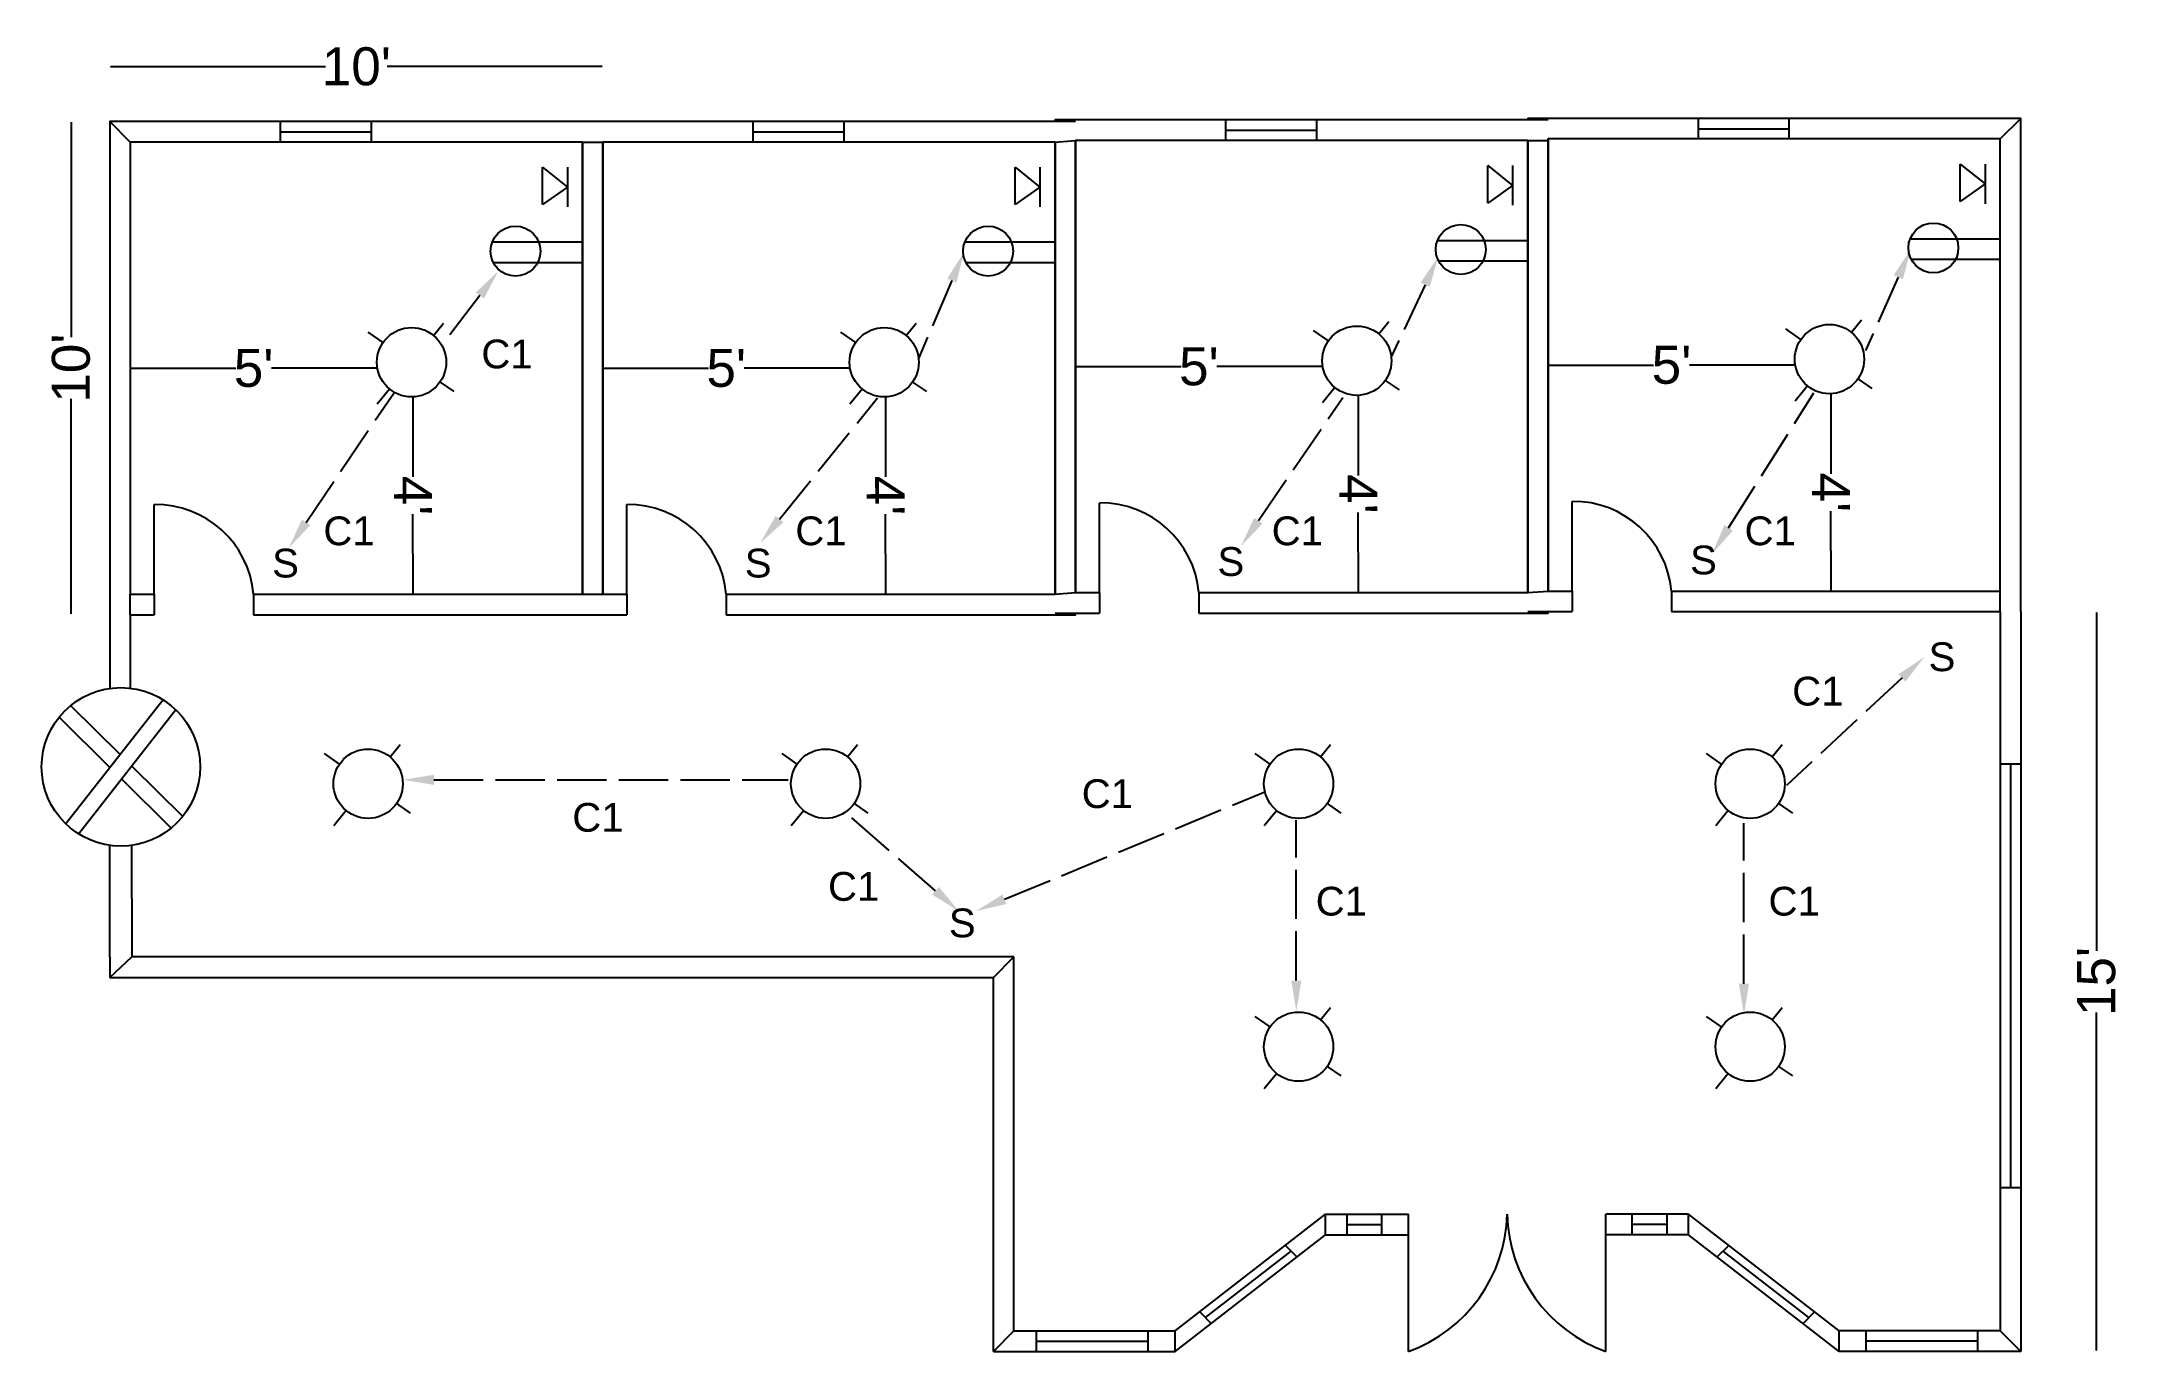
# Model space of a CAD drawing. Header units: inches. Extents: x 1551 to 2057, y 2579 to 2898.
import ezdxf
from ezdxf import colors
from ezdxf.entities.mleader import LeaderData, LeaderLine
from ezdxf.math import Vec2, Vec3

# ---------------------------------------------------------------- set-up
doc = ezdxf.new("R2010")
doc.units = ezdxf.units.IN
doc.header["$MEASUREMENT"] = 0
doc.linetypes.add('ACAD_ISO02W100', pattern=[15, 12, -3])
doc.styles.get("Standard").update_dxf_attribs({"font": 'arial.ttf'})
doc.dimstyles.get("Standard").update_dxf_attribs({"dimtxt": 9.25, "dimasz": 0.18, "dimexe": 0.18, "dimexo": 0.0625, "dimgap": 0.09, "dimtad": 0, "dimdec": 0, "dimzin": 0, "dimdsep": 46, "dimlunit": 4, "dimtxsty": 'Standard', "dimcen": 0, "dimse1": 1, "dimse2": 1, "dimadec": 0, "dimazin": 0, "dimtfac": 1, "dimtdec": 0, "dimtofl": 0, "dimtmove": 0, "dimatfit": 3, "dimfxl": 1, "dimtolj": 1, "dimtzin": 0, "dimarcsym": 0})

# ---------------------------------------------------------------- blocks, each defined once
blk = doc.blocks.new('*D26')
at = {"color": 0, "lineweight": -2, "transparency": 16777216}
for p, q in [((1572.47, 2818.39), (1597.94, 2818.39)), ((1632.11, 2818.39), (1606.63, 2818.39))]:
    blk.add_line(p, q, dxfattribs=at)
at = {"color": 0, "transparency": 16777216}
for points in [[(1572.47, 2818.42), (1572.47, 2818.36), (1572.29, 2818.39)], [(1632.11, 2818.42), (1632.11, 2818.36), (1632.29, 2818.39)]]:
    blk.add_solid(points, dxfattribs=at)
at = {"layer": 'Defpoints', "color": 0, "transparency": 16777216}
for p in [(1572.29, 2819.82), (1632.29, 2819.82), (1572.29, 2818.39)]:
    blk.add_point(p, dxfattribs=at)
at = {"color": 0, "transparency": 16777216, "insert": (1602.29, 2818.39), "char_height": 9.25, "attachment_point": 5}
blk.add_mtext("\\A1;5'", dxfattribs=at)
blk = doc.blocks.new('*D27')
at = {"color": 0, "lineweight": -2, "transparency": 16777216}
for p, q in [((1641.02, 2811.21), (1641.05, 2791.92)), ((1641.1, 2763.57), (1641.07, 2782.86))]:
    blk.add_line(p, q, dxfattribs=at)
at = {"color": 0, "transparency": 16777216}
for points in [[(1641.05, 2811.21), (1640.99, 2811.21), (1641.02, 2811.39)], [(1641.13, 2763.57), (1641.07, 2763.57), (1641.1, 2763.39)]]:
    blk.add_solid(points, dxfattribs=at)
at = {"layer": 'Defpoints', "color": 0, "transparency": 16777216}
for p in [(1640.72, 2811.39), (1640.81, 2763.39), (1641.1, 2763.39)]:
    blk.add_point(p, dxfattribs=at)
at = {"color": 0, "transparency": 16777216, "insert": (1641.06, 2787.39), "char_height": 9.25, "attachment_point": 5, "rotation": 270.1052}
blk.add_mtext("\\A1;4'", dxfattribs=at)
blk = doc.blocks.new('*D28')
at = {"color": 0, "lineweight": -2, "transparency": 16777216}
for p, q in [((1687.47, 2818.39), (1712.94, 2818.39)), ((1747.11, 2818.39), (1721.63, 2818.39))]:
    blk.add_line(p, q, dxfattribs=at)
at = {"color": 0, "transparency": 16777216}
for points in [[(1687.47, 2818.42), (1687.47, 2818.36), (1687.29, 2818.39)], [(1747.11, 2818.42), (1747.11, 2818.36), (1747.29, 2818.39)]]:
    blk.add_solid(points, dxfattribs=at)
at = {"layer": 'Defpoints', "color": 0, "transparency": 16777216}
for p in [(1687.29, 2819.82), (1747.29, 2819.82), (1687.29, 2818.39)]:
    blk.add_point(p, dxfattribs=at)
at = {"color": 0, "transparency": 16777216, "insert": (1717.29, 2818.39), "char_height": 9.25, "attachment_point": 5}
blk.add_mtext("\\A1;5'", dxfattribs=at)
blk = doc.blocks.new('*D29')
at = {"color": 0, "lineweight": -2, "transparency": 16777216}
for p, q in [((1756.02, 2811.21), (1756.05, 2791.92)), ((1756.1, 2763.57), (1756.07, 2782.86))]:
    blk.add_line(p, q, dxfattribs=at)
at = {"color": 0, "transparency": 16777216}
for points in [[(1756.05, 2811.21), (1755.99, 2811.21), (1756.02, 2811.39)], [(1756.13, 2763.57), (1756.07, 2763.57), (1756.1, 2763.39)]]:
    blk.add_solid(points, dxfattribs=at)
at = {"layer": 'Defpoints', "color": 0, "transparency": 16777216}
for p in [(1755.72, 2811.39), (1755.81, 2763.39), (1756.1, 2763.39)]:
    blk.add_point(p, dxfattribs=at)
at = {"color": 0, "transparency": 16777216, "insert": (1756.06, 2787.39), "char_height": 9.25, "attachment_point": 5, "rotation": 270.1052}
blk.add_mtext("\\A1;4'", dxfattribs=at)
blk = doc.blocks.new('*D30')
at = {"color": 0, "lineweight": -2, "transparency": 16777216}
for p, q in [((1802.47, 2818.77), (1827.94, 2818.77)), ((1862.11, 2818.77), (1836.63, 2818.77))]:
    blk.add_line(p, q, dxfattribs=at)
at = {"color": 0, "transparency": 16777216}
for points in [[(1802.47, 2818.8), (1802.47, 2818.74), (1802.29, 2818.77)], [(1862.11, 2818.8), (1862.11, 2818.74), (1862.29, 2818.77)]]:
    blk.add_solid(points, dxfattribs=at)
at = {"layer": 'Defpoints', "color": 0, "transparency": 16777216}
for p in [(1802.29, 2820.2), (1802.29, 2818.77), (1862.29, 2820.2)]:
    blk.add_point(p, dxfattribs=at)
at = {"color": 0, "transparency": 16777216, "insert": (1832.29, 2818.77), "char_height": 9.25, "attachment_point": 5}
blk.add_mtext("\\A1;5'", dxfattribs=at)
blk = doc.blocks.new('*D31')
at = {"color": 0, "lineweight": -2, "transparency": 16777216}
for p, q in [((1871.02, 2811.59), (1871.05, 2792.3)), ((1871.1, 2763.95), (1871.07, 2783.24))]:
    blk.add_line(p, q, dxfattribs=at)
at = {"color": 0, "transparency": 16777216}
for points in [[(1871.05, 2811.59), (1870.99, 2811.59), (1871.02, 2811.77)], [(1871.13, 2763.95), (1871.07, 2763.95), (1871.1, 2763.77)]]:
    blk.add_solid(points, dxfattribs=at)
at = {"layer": 'Defpoints', "color": 0, "transparency": 16777216}
for p in [(1870.72, 2811.77), (1870.81, 2763.77), (1871.1, 2763.77)]:
    blk.add_point(p, dxfattribs=at)
at = {"color": 0, "transparency": 16777216, "insert": (1871.06, 2787.77), "char_height": 9.25, "attachment_point": 5, "rotation": 270.1052}
blk.add_mtext("\\A1;4'", dxfattribs=at)
blk = doc.blocks.new('*D32')
at = {"color": 0, "lineweight": -2, "transparency": 16777216}
for p, q in [((1917.47, 2819.15), (1942.94, 2819.15)), ((1977.11, 2819.15), (1951.63, 2819.15))]:
    blk.add_line(p, q, dxfattribs=at)
at = {"color": 0, "transparency": 16777216}
for points in [[(1917.47, 2819.18), (1917.47, 2819.12), (1917.29, 2819.15)], [(1977.11, 2819.18), (1977.11, 2819.12), (1977.29, 2819.15)]]:
    blk.add_solid(points, dxfattribs=at)
at = {"layer": 'Defpoints', "color": 0, "transparency": 16777216}
for p in [(1917.29, 2820.58), (1917.29, 2819.15), (1977.29, 2820.58)]:
    blk.add_point(p, dxfattribs=at)
at = {"color": 0, "transparency": 16777216, "insert": (1947.29, 2819.15), "char_height": 9.25, "attachment_point": 5}
blk.add_mtext("\\A1;5'", dxfattribs=at)
blk = doc.blocks.new('*D33')
at = {"color": 0, "lineweight": -2, "transparency": 16777216}
for p, q in [((1986.02, 2811.97), (1986.05, 2792.68)), ((1986.1, 2764.33), (1986.07, 2783.62))]:
    blk.add_line(p, q, dxfattribs=at)
at = {"color": 0, "transparency": 16777216}
for points in [[(1986.05, 2811.97), (1985.99, 2811.97), (1986.02, 2812.15)], [(1986.13, 2764.33), (1986.07, 2764.33), (1986.1, 2764.15)]]:
    blk.add_solid(points, dxfattribs=at)
at = {"layer": 'Defpoints', "color": 0, "transparency": 16777216}
for p in [(1985.72, 2812.15), (1985.81, 2764.15), (1986.1, 2764.15)]:
    blk.add_point(p, dxfattribs=at)
at = {"color": 0, "transparency": 16777216, "insert": (1986.06, 2788.15), "char_height": 9.25, "attachment_point": 5, "rotation": 270.1052}
blk.add_mtext("\\A1;4'", dxfattribs=at)
blk = doc.blocks.new('*D34')
at = {"color": 0, "lineweight": -2, "transparency": 16777216}
for p, q in [((2050.68, 2758.97), (2050.68, 2676.65)), ((2050.68, 2579.33), (2050.68, 2661.64))]:
    blk.add_line(p, q, dxfattribs=at)
at = {"color": 0, "transparency": 16777216}
for points in [[(2050.65, 2758.97), (2050.71, 2758.97), (2050.68, 2759.15)], [(2050.65, 2579.33), (2050.71, 2579.33), (2050.68, 2579.15)]]:
    blk.add_solid(points, dxfattribs=at)
at = {"layer": 'Defpoints', "color": 0, "transparency": 16777216}
for p in [(2027.29, 2759.15), (2032.29, 2579.15), (2050.68, 2579.15)]:
    blk.add_point(p, dxfattribs=at)
at = {"color": 0, "transparency": 16777216, "insert": (2050.68, 2669.15), "char_height": 9.25, "attachment_point": 5, "rotation": 90}
blk.add_mtext("\\A1;15'", dxfattribs=at)
blk = doc.blocks.new('*D35')
at = {"color": 0, "lineweight": -2, "transparency": 16777216}
for p, q in [((1567.47, 2891.77), (1619.78, 2891.77)), ((1687.11, 2891.77), (1634.79, 2891.77))]:
    blk.add_line(p, q, dxfattribs=at)
at = {"color": 0, "transparency": 16777216}
for points in [[(1567.47, 2891.8), (1567.47, 2891.74), (1567.29, 2891.77)], [(1687.11, 2891.8), (1687.11, 2891.74), (1687.29, 2891.77)]]:
    blk.add_solid(points, dxfattribs=at)
at = {"layer": 'Defpoints', "color": 0, "transparency": 16777216}
for p in [(1567.29, 2891.77), (1567.29, 2878.39), (1687.29, 2878.39)]:
    blk.add_point(p, dxfattribs=at)
at = {"color": 0, "transparency": 16777216, "insert": (1627.29, 2891.77), "char_height": 9.25, "attachment_point": 5}
blk.add_mtext("\\A1;10'", dxfattribs=at)
blk = doc.blocks.new('*D36')
at = {"color": 0, "lineweight": -2, "transparency": 16777216}
for p, q in [((1557.88, 2878.21), (1557.88, 2825.89)), ((1557.88, 2758.57), (1557.88, 2810.88))]:
    blk.add_line(p, q, dxfattribs=at)
at = {"color": 0, "transparency": 16777216}
for points in [[(1557.85, 2878.21), (1557.91, 2878.21), (1557.88, 2878.39)], [(1557.85, 2758.57), (1557.91, 2758.57), (1557.88, 2758.39)]]:
    blk.add_solid(points, dxfattribs=at)
at = {"layer": 'Defpoints', "color": 0, "transparency": 16777216}
for p in [(1567.29, 2878.39), (1557.88, 2758.39), (1567.29, 2758.39)]:
    blk.add_point(p, dxfattribs=at)
at = {"color": 0, "transparency": 16777216, "insert": (1557.88, 2818.39), "char_height": 9.25, "attachment_point": 5, "rotation": 90}
blk.add_mtext("\\A1;10'", dxfattribs=at)

msp = doc.modelspace()

# ---------------------------------------------------------------- linework, layer by layer
for p, q in [((1572.29, 2873.39), (1567.29, 2878.39)), ((1608.78, 2878.39), (1608.78, 2873.39)), ((1608.78, 2875.89), (1630.87, 2875.89)), ((1630.87, 2878.39), (1630.87, 2873.39)), ((1723.78, 2878.39), (1723.78, 2873.39)), ((1723.78, 2875.89), (1745.87, 2875.89)), ((1745.87, 2878.39), (1745.87, 2873.39)), ((1838.78, 2878.77), (1838.78, 2873.77)), ((1838.78, 2876.27), (1860.87, 2876.27)), ((1860.87, 2878.77), (1860.87, 2873.77)), ((1953.78, 2879.15), (1953.78, 2874.15)), ((1953.78, 2876.65), (1975.87, 2876.65)), ((1975.87, 2879.15), (1975.87, 2874.15)), ((2027.29, 2874.15), (2032.29, 2879.15)), ((1682.29, 2873.39), (1687.29, 2873.39)), ((1797.29, 2873.39), (1802.29, 2873.77)), ((1912.29, 2873.77), (1917.29, 2873.77)), ((1672.56, 2858.18), (1672.56, 2867.28)), ((1672.56, 2867.28), (1678.63, 2862.45)), ((1678.63, 2867.28), (1678.63, 2857.63)), ((1787.56, 2858.18), (1787.56, 2867.28)), ((1787.56, 2867.28), (1793.63, 2862.45)), ((1793.63, 2867.28), (1793.63, 2857.63)), ((1902.56, 2858.56), (1902.56, 2867.66)), ((1902.56, 2867.66), (1908.63, 2862.83)), ((1908.63, 2867.66), (1908.63, 2858.01)), ((2017.56, 2858.94), (2017.56, 2868.04)), ((2017.56, 2868.04), (2023.63, 2863.21)), ((2023.63, 2868.04), (2023.63, 2858.39)), ((1678.63, 2862.45), (1672.56, 2858.18)), ((1793.63, 2862.45), (1787.56, 2858.18)), ((1908.63, 2862.83), (1902.56, 2858.56)), ((2023.63, 2863.21), (2017.56, 2858.94)), ((1660.35, 2849.08), (1682.29, 2849.08)), ((1775.35, 2849.08), (1797.29, 2849.08)), ((1890.35, 2849.46), (1912.29, 2849.46)), ((2005.35, 2849.84), (2027.29, 2849.84)), ((1660.59, 2844.11), (1682.29, 2844.11)), ((1775.59, 2844.11), (1797.29, 2844.11)), ((1890.59, 2844.49), (1912.29, 2844.49)), ((2005.59, 2844.87), (2027.29, 2844.87)), ((1646.05, 2826.35), (1648.5, 2829.35)), ((1761.05, 2826.35), (1763.5, 2829.35)), ((1876.05, 2826.73), (1878.5, 2829.73)), ((1991.05, 2827.11), (1993.5, 2830.11)), ((1633.79, 2824.63), (1630.14, 2827.16)), ((1748.79, 2824.63), (1745.14, 2827.16)), ((1863.79, 2825.01), (1860.14, 2827.54)), ((1978.79, 2825.39), (1975.14, 2827.92)), ((1647.65, 2815.01), (1650.99, 2812.69)), ((1762.65, 2815.01), (1765.99, 2812.69)), ((1865.39, 2813.67), (1862.38, 2809.97)), ((1877.65, 2815.39), (1880.99, 2813.07)), ((1980.39, 2814.05), (1977.38, 2810.35)), ((1992.65, 2815.77), (1995.99, 2813.45)), ((1635.39, 2813.29), (1632.38, 2809.59)), ((1750.39, 2813.29), (1747.38, 2809.59)), ((1578.12, 2763.39), (1578.12, 2785.19)), ((1693.12, 2763.39), (1693.12, 2785.19)), ((1808.12, 2763.77), (1808.12, 2785.57)), ((1923.12, 2764.15), (1923.12, 2785.95)), ((1572.29, 2758.39), (1572.29, 2763.39)), ((1578.12, 2763.39), (1578.12, 2758.39)), ((1602.28, 2763.39), (1602.28, 2758.39)), ((1682.29, 2763.39), (1687.29, 2763.39)), ((1693.12, 2763.39), (1693.12, 2758.39)), ((1717.28, 2763.39), (1717.28, 2758.39)), ((1797.29, 2763.39), (1802.29, 2763.77)), ((1808.12, 2763.77), (1808.12, 2758.77)), ((1832.28, 2763.77), (1832.28, 2758.77)), ((1912.29, 2763.77), (1917.29, 2764.15)), ((1923.12, 2764.15), (1923.12, 2759.15)), ((1947.28, 2764.15), (1947.28, 2759.15)), ((2027.29, 2759.15), (2027.29, 2764.15)), ((1567.29, 2758.39), (1567.29, 2740.47)), ((1572.29, 2758.39), (1572.29, 2740.53)), ((2027.29, 2759.15), (2027.29, 2584.15)), ((2032.29, 2759.15), (2032.29, 2579.15)), ((1554.95, 2733.44), (1567.32, 2721.2)), ((1580.25, 2737.71), (1556.59, 2707.5)), ((1557.76, 2736.29), (1569.81, 2724.38)), ((1583.4, 2735.25), (1559.74, 2705.04)), ((1623.22, 2722.07), (1619.56, 2724.61)), ((1635.48, 2723.8), (1637.92, 2726.8)), ((1734.54, 2722.07), (1730.88, 2724.61)), ((1746.8, 2723.8), (1749.24, 2726.8)), ((1849.63, 2722.07), (1845.97, 2724.61)), ((1861.89, 2723.8), (1864.33, 2726.8)), ((1959.49, 2722.07), (1955.84, 2724.61)), ((1971.75, 2723.8), (1974.2, 2726.8)), ((1570.19, 2718.37), (1582.23, 2706.46)), ((1572.67, 2721.54), (1585.04, 2709.31)), ((2027.29, 2722.15), (2032.29, 2722.15)), ((2029.79, 2722.15), (2029.79, 2619)), ((1637.08, 2712.46), (1640.42, 2710.14)), ((1748.39, 2712.46), (1751.74, 2710.14)), ((1863.49, 2712.46), (1866.83, 2710.14)), ((1973.35, 2712.46), (1976.69, 2710.14)), ((1624.82, 2710.73), (1621.8, 2707.04)), ((1736.14, 2710.73), (1733.12, 2707.04)), ((1851.23, 2710.73), (1848.21, 2707.04)), ((1961.09, 2710.73), (1958.08, 2707.04)), ((1567.29, 2689.36), (1567.29, 2702.28)), ((1572.7, 2689.36), (1572.7, 2702.28)), ((1567.29, 2675.15), (1567.29, 2689.36)), ((1572.7, 2689.36), (1572.7, 2675.15)), ((1567.29, 2675.15), (1567.29, 2670.15)), ((1567.29, 2670.15), (1572.7, 2675.15)), ((1787.29, 2675.15), (1572.7, 2675.15)), ((1782.29, 2670.15), (1787.29, 2675.15)), ((1787.29, 2584.15), (1787.29, 2675.15)), ((1567.29, 2670.15), (1782.29, 2670.15)), ((1782.29, 2579.15), (1782.29, 2670.15)), ((1861.89, 2659.83), (1864.33, 2662.83)), ((1971.75, 2659.83), (1974.2, 2662.83)), ((1849.63, 2658.1), (1845.97, 2660.64)), ((1959.49, 2658.1), (1955.84, 2660.64)), ((1851.23, 2646.76), (1848.21, 2643.07)), ((1863.49, 2648.49), (1866.83, 2646.17)), ((1961.09, 2646.76), (1958.08, 2643.07)), ((1973.35, 2648.49), (1976.69, 2646.17)), ((2027.29, 2619), (2032.29, 2619)), ((1826.52, 2584.15), (1863.12, 2612.52)), ((1863.12, 2612.52), (1883.29, 2612.52)), ((1863.12, 2607.52), (1863.12, 2612.52)), ((1868.35, 2607.52), (1868.35, 2612.52)), ((1876.84, 2607.52), (1876.84, 2612.52)), ((1883.29, 2579.15), (1883.29, 2612.52)), ((1931.29, 2579.15), (1931.29, 2612.52)), ((1951.45, 2612.52), (1931.29, 2612.52)), ((1937.74, 2607.52), (1937.74, 2612.52)), ((1946.23, 2607.52), (1946.23, 2612.52)), ((1988.06, 2584.15), (1951.45, 2612.52)), ((1951.45, 2607.52), (1951.45, 2612.52)), ((1826.52, 2579.15), (1863.12, 2607.52)), ((1863.12, 2607.52), (1883.29, 2607.52)), ((1868.35, 2610.02), (1876.84, 2610.02)), ((1951.45, 2607.52), (1931.29, 2607.52)), ((1946.23, 2610.02), (1937.74, 2610.02)), ((1988.06, 2579.15), (1951.45, 2607.52)), ((1833.89, 2587.36), (1854.76, 2603.54)), ((1853.36, 2604.95), (1856.16, 2602.12)), ((1961.22, 2604.95), (1958.42, 2602.12)), ((1980.68, 2587.36), (1959.82, 2603.54)), ((1832.5, 2588.79), (1835.28, 2585.94)), ((1982.07, 2588.79), (1979.3, 2585.94)), ((1782.29, 2579.15), (1787.29, 2584.15)), ((1787.29, 2584.15), (1826.52, 2584.15)), ((1792.74, 2579.15), (1792.74, 2584.15)), ((1792.74, 2581.65), (1819.93, 2581.65)), ((1819.93, 2579.15), (1819.93, 2584.15)), ((1826.52, 2579.15), (1826.52, 2584.15)), ((2027.29, 2584.15), (1988.06, 2584.15)), ((1988.06, 2579.15), (1988.06, 2584.15)), ((1994.65, 2579.15), (1994.65, 2584.15)), ((2021.83, 2581.65), (1994.65, 2581.65)), ((2021.83, 2579.15), (2021.83, 2584.15)), ((2032.29, 2579.15), (2027.29, 2584.15)), ((1782.29, 2579.15), (1826.52, 2579.15)), ((2032.29, 2579.15), (1988.06, 2579.15))]:
    msp.add_line(p, q)
for points in [[(1687.29, 2878.39), (1567.29, 2878.39), (1567.29, 2758.39)], [(1802.29, 2878.39), (1682.29, 2878.39)], [(1917.29, 2878.77), (1797.29, 2878.77), (1797.29, 2878.39)], [(2032.29, 2759.15), (2032.29, 2879.15), (1912.29, 2879.15), (1912.29, 2878.77)], [(1602.28, 2763.39), (1682.29, 2763.39), (1682.29, 2873.39), (1572.29, 2873.39), (1572.29, 2763.39), (1578.12, 2763.39)], [(1682.29, 2873.39), (1682.29, 2763.39)], [(1687.29, 2763.39), (1687.29, 2873.39)], [(1717.28, 2763.39), (1797.29, 2763.39), (1797.29, 2873.39), (1687.29, 2873.39), (1687.29, 2763.39), (1693.12, 2763.39)], [(1797.29, 2873.39), (1797.29, 2763.39)], [(1802.29, 2763.77), (1802.29, 2873.77)], [(1832.28, 2763.77), (1912.29, 2763.77), (1912.29, 2873.77), (1802.29, 2873.77), (1802.29, 2763.77), (1808.12, 2763.77)], [(1912.29, 2873.77), (1912.29, 2763.77)], [(1917.29, 2764.15), (1917.29, 2874.15)], [(1947.28, 2764.15), (2027.29, 2764.15), (2027.29, 2874.15), (1917.29, 2874.15), (1917.29, 2764.15), (1923.12, 2764.15)], [(1572.29, 2758.39), (1578.12, 2758.39)], [(1602.28, 2758.39), (1687.29, 2758.39)], [(1682.29, 2758.39), (1693.12, 2758.39)], [(1717.28, 2758.39), (1802.29, 2758.39), (1802.29, 2758.77)], [(1797.29, 2758.77), (1808.12, 2758.77)], [(1832.28, 2758.77), (1917.29, 2758.77), (1917.29, 2759.15)], [(1912.29, 2759.15), (1923.12, 2759.15)], [(1947.28, 2759.15), (2027.29, 2759.15)]]:
    msp.add_lwpolyline(points)
for centre, radius in [((1666, 2846.87), 6.07), ((1781, 2846.87), 6.07), ((1896, 2847.25), 6.07), ((2011, 2847.63), 6.07), ((1985.72, 2820.58), 8.43), ((1640.72, 2819.82), 8.43), ((1755.72, 2819.82), 8.43), ((1870.72, 2820.2), 8.43), ((1570, 2721.37), 19.29), ((1630.15, 2717.27), 8.43), ((1741.47, 2717.27), 8.43), ((1856.56, 2717.27), 8.43), ((1966.42, 2717.27), 8.43), ((1856.56, 2653.29), 8.43), ((1966.42, 2653.29), 8.43)]:
    msp.add_circle(centre, radius)
for centre, radius, start, end in [((1578.41, 2761.23), 23.97, 5.1721, 90.698), ((1693.41, 2761.23), 23.97, 5.1721, 90.698), ((1808.41, 2761.61), 23.97, 5.1721, 90.698), ((1923.41, 2761.99), 23.97, 5.1721, 90.698), ((1871.02, 2613.28), 36.27, 289.762, 358.7909), ((1943.55, 2613.28), 36.27, 181.2091, 250.238)]:
    msp.add_arc(centre, radius, start, end)
for points in [[(1640.78, 2763.21), (1640.84, 2763.21), (1640.81, 2763.39)], [(1755.78, 2763.21), (1755.84, 2763.21), (1755.81, 2763.39)], [(1870.78, 2763.59), (1870.84, 2763.59), (1870.81, 2763.77)], [(1985.78, 2763.97), (1985.84, 2763.97), (1985.81, 2764.15)], [(1640.78, 2758.57), (1640.84, 2758.57), (1640.81, 2758.39)], [(1755.78, 2758.57), (1755.84, 2758.57), (1755.81, 2758.39)], [(1870.78, 2758.95), (1870.84, 2758.95), (1870.81, 2758.77)], [(1985.78, 2759.33), (1985.84, 2759.33), (1985.81, 2759.15)]]:
    msp.add_solid(points)

# ---------------------------------------------------------------- texts
at = {"char_height": 7, "attachment_point": 1}
for s, insert in [('C1', (1657.71, 2825.34)), ('C1', (1619.27, 2782.3)), ('C1', (1734.09, 2782.3)), ('C1', (1850, 2782.3)), ('C1', (1965.06, 2782.3)), ('S', (1606.8, 2774.45)), ('S', (1721.8, 2774.45)), ('S', (1836.8, 2774.83)), ('S', (1951.8, 2775.21)), ('S', (2009.84, 2751.66)), ('C1', (1976.65, 2743.3)), ('C1', (1803.78, 2718.35)), ('C1', (1679.83, 2712.59)), ('C1', (1742.05, 2695.79)), ('C1', (1860.71, 2692.19)), ('C1', (1970.89, 2692.19)), ('S', (1771.46, 2686.9))]:
    msp.add_mtext_dynamic_manual_height_columns(s, width=14.4236, gutter_width=1, heights=[6.08], dxfattribs=dict(at, insert=insert))

# ---------------------------------------------------------------- dimensions: what is measured, and where the dimension line sits
for base, p1, p2, picture, middle in [((1567.29, 2891.77), (1687.29, 2878.39), (1567.29, 2878.39), '*D35', (1627.29, 2891.77)), ((1572.29, 2818.39), (1632.29, 2819.82), (1572.29, 2819.82), '*D26', (1602.29, 2818.39)), ((1687.29, 2818.39), (1747.29, 2819.82), (1687.29, 2819.82), '*D28', (1717.29, 2818.39)), ((1802.29, 2818.77), (1862.29, 2820.2), (1802.29, 2820.2), '*D30', (1832.29, 2818.77)), ((1917.29, 2819.15), (1977.29, 2820.58), (1917.29, 2820.58), '*D32', (1947.29, 2819.15))]:
    dim = msp.add_linear_dim(base=base, p1=p1, p2=p2, dimstyle='Standard')
    dim.commit()
    dim.dimension.update_dxf_attribs({"geometry": picture, "text_midpoint": middle})
for base, p1, p2, picture, middle in [((1557.88, 2758.39), (1567.29, 2878.39), (1567.29, 2758.39), '*D36', (1557.88, 2818.39)), ((2050.68, 2579.15), (2027.29, 2759.15), (2032.29, 2579.15), '*D34', (2050.68, 2669.15))]:
    dim = msp.add_linear_dim(base=base, p1=p1, p2=p2, angle=90, dimstyle='Standard')
    dim.commit()
    dim.dimension.update_dxf_attribs({"geometry": picture, "text_midpoint": middle})
for p1, p2, picture, middle in [((1640.72, 2811.39), (1640.81, 2763.39), '*D27', (1641.06, 2787.39)), ((1755.72, 2811.39), (1755.81, 2763.39), '*D29', (1756.06, 2787.39)), ((1870.72, 2811.77), (1870.81, 2763.77), '*D31', (1871.06, 2787.77)), ((1985.72, 2812.15), (1985.81, 2764.15), '*D33', (1986.06, 2788.15))]:
    dim = msp.add_aligned_dim(p1=p1, p2=p2, distance=0.3, dimstyle='Standard')
    dim.commit()
    dim.dimension.update_dxf_attribs({"geometry": picture, "text_midpoint": middle})

# ---------------------------------------------------------------- leaders
ml = msp.add_multileader_mtext('Standard')
ml.set_content('')
ml.set_leader_properties(linetype='ACAD_ISO02W100')
ml.build(insert=Vec2(0, 0))
ml.multileader.update_dxf_attribs({"has_dogleg": 0, "dogleg_length": 0.36, "arrow_head_size": 7.5, "scale": 30})
ctx = ml.context
ctx.base_point, ctx.scale, ctx.char_height, ctx.arrow_head_size, ctx.landing_gap_size, ctx.plane_origin = Vec3(1775.24, 2820.73), 30, 5.4, 7.5, 2.7, Vec3(1775.13, 2846.6)
notes = []
notes.append((ctx, [(0, (1, 1, 0), (1774.88, 2820.73), (-1, 0), 10.8, [(0, [(1775.13, 2846.6)], 0, [])])]))
ctx.mtext, ml.multileader.dxf.content_type = None, 0
ml = msp.add_multileader_mtext('Standard')
ml.set_content('')
ml.set_leader_properties(linetype='ACAD_ISO02W100')
ml.build(insert=Vec2(0, 0))
ml.multileader.update_dxf_attribs({"has_dogleg": 0, "dogleg_length": 0.36, "arrow_head_size": 7.5, "scale": 30})
ctx = ml.context
ctx.base_point, ctx.scale, ctx.char_height, ctx.arrow_head_size, ctx.landing_gap_size, ctx.plane_origin = Vec3(1890.26, 2821.11), 30, 5.4, 7.5, 2.7, Vec3(1890.52, 2845.46)
notes.append((ctx, [(0, (1, 1, 0), (1889.9, 2821.11), (-1, 0), 10.8, [(0, [(1890.52, 2845.46)], 0, [])])]))
ctx.mtext, ml.multileader.dxf.content_type = None, 0
ml = msp.add_multileader_mtext('Standard')
ml.set_content('')
ml.set_leader_properties(linetype='ACAD_ISO02W100')
ml.build(insert=Vec2(0, 0))
ml.multileader.update_dxf_attribs({"has_dogleg": 0, "dogleg_length": 0.36, "arrow_head_size": 7.5, "scale": 30})
ctx = ml.context
ctx.base_point, ctx.scale, ctx.char_height, ctx.arrow_head_size, ctx.landing_gap_size, ctx.plane_origin = Vec3(2005.65, 2822.64), 30, 5.4, 7.5, 2.7, Vec3(2005.53, 2847.36)
notes.append((ctx, [(0, (1, 1, 0), (2005.29, 2822.64), (-1, 0), 10.8, [(0, [(2005.53, 2847.36)], 0, [])])]))
ctx.mtext, ml.multileader.dxf.content_type = None, 0
ml = msp.add_multileader_mtext('Standard')
ml.set_content('')
ml.set_leader_properties(linetype='ACAD_ISO02W100')
ml.build(insert=Vec2(0, 0))
ml.multileader.update_dxf_attribs({"has_dogleg": 0, "dogleg_length": 0.36, "arrow_head_size": 7.5, "scale": 30})
ctx = ml.context
ctx.base_point, ctx.scale, ctx.char_height, ctx.arrow_head_size, ctx.landing_gap_size, ctx.plane_origin = Vec3(1659.72, 2824.54), 30, 5.4, 7.5, 2.7, Vec3(1661.89, 2842.04)
notes.append((ctx, [(0, (1, 1, 0), (1659.36, 2824.54), (-1, 0), 10.8, [(0, [(1661.89, 2842.04)], 0, [])])]))
ctx.mtext, ml.multileader.dxf.content_type = None, 0
ml = msp.add_multileader_mtext('Standard')
ml.set_content('')
ml.set_leader_properties(linetype='ACAD_ISO02W100')
ml.build(insert=Vec2(0, 0))
ml.multileader.update_dxf_attribs({"has_dogleg": 0, "dogleg_length": 0.36, "arrow_head_size": 7.5, "scale": 30})
ctx = ml.context
ctx.base_point, ctx.scale, ctx.char_height, ctx.arrow_head_size, ctx.landing_gap_size, ctx.plane_origin = Vec3(1625.93, 2812.31), 30, 5.4, 7.5, 2.7, Vec3(1610.85, 2774.65)
notes.append((ctx, [(0, (1, 1, 0), (1625.57, 2812.31), (1, 0), 10.8, [(0, [(1610.85, 2774.65)], 0, [])])]))
ctx.mtext, ml.multileader.dxf.content_type = None, 0
ml = msp.add_multileader_mtext('Standard')
ml.set_content('')
ml.set_leader_properties(linetype='ACAD_ISO02W100')
ml.build(insert=Vec2(0, 0))
ml.multileader.update_dxf_attribs({"has_dogleg": 0, "dogleg_length": 0.36, "arrow_head_size": 7.5, "scale": 30})
ctx = ml.context
ctx.base_point, ctx.scale, ctx.char_height, ctx.arrow_head_size, ctx.landing_gap_size, ctx.plane_origin = Vec3(1743.67, 2811.2), 30, 5.4, 7.5, 2.7, Vec3(1725.55, 2775.83)
notes.append((ctx, [(0, (1, 1, 0), (1743.31, 2811.2), (1, 0), 10.8, [(0, [(1725.55, 2775.83)], 0, [])])]))
ctx.mtext, ml.multileader.dxf.content_type = None, 0
ml = msp.add_multileader_mtext('Standard')
ml.set_content('')
ml.set_leader_properties(linetype='ACAD_ISO02W100')
ml.build(insert=Vec2(0, 0))
ml.multileader.update_dxf_attribs({"has_dogleg": 0, "dogleg_length": 0.36, "arrow_head_size": 7.5, "scale": 30})
ctx = ml.context
ctx.base_point, ctx.scale, ctx.char_height, ctx.arrow_head_size, ctx.landing_gap_size, ctx.plane_origin = Vec3(1856.85, 2811.22), 30, 5.4, 7.5, 2.7, Vec3(1842.54, 2775.09)
notes.append((ctx, [(0, (1, 1, 0), (1856.49, 2811.22), (1, 0), 10.8, [(0, [(1842.54, 2775.09)], 0, [])])]))
ctx.mtext, ml.multileader.dxf.content_type = None, 0
ml = msp.add_multileader_mtext('Standard')
ml.set_content('')
ml.set_leader_properties(linetype='ACAD_ISO02W100')
ml.build(insert=Vec2(0, 0))
ml.multileader.update_dxf_attribs({"has_dogleg": 0, "dogleg_length": 0.36, "arrow_head_size": 7.5, "scale": 30})
ctx = ml.context
ctx.base_point, ctx.scale, ctx.char_height, ctx.arrow_head_size, ctx.landing_gap_size, ctx.plane_origin = Vec3(1971.48, 2812.36), 30, 5.4, 7.5, 2.7, Vec3(1957.17, 2773.18)
notes.append((ctx, [(0, (1, 1, 0), (1971.12, 2812.36), (1, 0), 10.8, [(0, [(1957.17, 2773.18)], 0, [])])]))
ctx.mtext, ml.multileader.dxf.content_type = None, 0
ml = msp.add_multileader_mtext('Standard')
ml.set_content('')
ml.set_leader_properties(linetype='ACAD_ISO02W100')
ml.build(insert=Vec2(0, 0))
ml.multileader.update_dxf_attribs({"has_dogleg": 0, "dogleg_length": 0.36, "arrow_head_size": 7.5, "scale": 30})
ctx = ml.context
ctx.base_point, ctx.scale, ctx.char_height, ctx.arrow_head_size, ctx.landing_gap_size, ctx.plane_origin = Vec3(1986.39, 2716.83), 30, 5.4, 7.5, 2.7, Vec3(2008.86, 2748.13)
notes.append((ctx, [(0, (1, 1, 0), (1986.03, 2716.83), (-1, 0), 10.8, [(0, [(2008.86, 2748.13)], 0, [])])]))
ctx.mtext, ml.multileader.dxf.content_type = None, 0
ml = msp.add_multileader_mtext('Standard')
ml.set_content('')
ml.set_leader_properties(linetype='ACAD_ISO02W100')
ml.build(insert=Vec2(0, 0))
ml.multileader.update_dxf_attribs({"has_dogleg": 0, "dogleg_length": 0.36, "arrow_head_size": 7.5, "scale": 30})
ctx = ml.context
ctx.base_point, ctx.scale, ctx.char_height, ctx.arrow_head_size, ctx.landing_gap_size, ctx.plane_origin = Vec3(1721.93, 2718.22), 30, 5.4, 7.5, 2.7, Vec3(1638.68, 2718.22)
notes.append((ctx, [(0, (1, 1, 0), (1721.57, 2718.22), (1, 0), 10.8, [(0, [(1638.68, 2718.22)], 0, [])])]))
ctx.mtext, ml.multileader.dxf.content_type = None, 0
ml = msp.add_multileader_mtext('Standard')
ml.set_content('')
ml.set_leader_properties(linetype='ACAD_ISO02W100')
ml.build(insert=Vec2(0, 0))
ml.multileader.update_dxf_attribs({"has_dogleg": 0, "dogleg_length": 0.36, "arrow_head_size": 7.5, "scale": 30})
ctx = ml.context
ctx.base_point, ctx.scale, ctx.char_height, ctx.arrow_head_size, ctx.landing_gap_size, ctx.plane_origin = Vec3(1837.92, 2715.3), 30, 5.4, 7.5, 2.7, Vec3(1778.04, 2686.29)
notes.append((ctx, [(0, (1, 1, 0), (1837.56, 2715.3), (1, 0), 10.8, [(0, [(1778.04, 2686.29)], 0, [])])]))
ctx.mtext, ml.multileader.dxf.content_type = None, 0
ml = msp.add_multileader_mtext('Standard')
ml.set_content('')
ml.set_leader_properties(linetype='ACAD_ISO02W100')
ml.build(insert=Vec2(0, 0))
ml.multileader.update_dxf_attribs({"has_dogleg": 0, "dogleg_length": 0.36, "arrow_head_size": 7.5, "scale": 30})
ctx = ml.context
ctx.base_point, ctx.scale, ctx.char_height, ctx.arrow_head_size, ctx.landing_gap_size, ctx.plane_origin = Vec3(1758, 2709.85), 30, 5.4, 7.5, 2.7, Vec3(1773.88, 2686.27)
notes.append((ctx, [(0, (1, 1, 0), (1757.64, 2709.85), (-1, 0), 10.8, [(0, [(1773.88, 2686.27)], 0, [])])]))
ctx.mtext, ml.multileader.dxf.content_type = None, 0
ml = msp.add_multileader_mtext('Standard')
ml.set_content('')
ml.set_leader_properties(linetype='ACAD_ISO02W100')
ml.build(insert=Vec2(0, 0))
ml.multileader.update_dxf_attribs({"has_dogleg": 0, "dogleg_length": 0.36, "arrow_head_size": 7.5, "scale": 30})
ctx = ml.context
ctx.base_point, ctx.scale, ctx.char_height, ctx.arrow_head_size, ctx.landing_gap_size, ctx.plane_origin = Vec3(1856, 2708.43), 30, 5.4, 7.5, 2.7, Vec3(1856, 2661.86)
notes.append((ctx, [(0, (1, 1, 0), (1855.64, 2708.43), (1, 0), 0.36, [(0, [(1856, 2661.86)], 0, [])])]))
ctx.mtext, ml.multileader.dxf.content_type = None, 0
ml = msp.add_multileader_mtext('Standard')
ml.set_content('')
ml.set_leader_properties(linetype='ACAD_ISO02W100')
ml.build(insert=Vec2(0, 0))
ml.multileader.update_dxf_attribs({"has_dogleg": 0, "dogleg_length": 0.36, "arrow_head_size": 7.5, "scale": 30})
ctx = ml.context
ctx.base_point, ctx.scale, ctx.char_height, ctx.arrow_head_size, ctx.landing_gap_size, ctx.plane_origin = Vec3(1964.91, 2707.67), 30, 5.4, 7.5, 2.7, Vec3(1964.91, 2661.1)
notes.append((ctx, [(0, (1, 1, 0), (1964.55, 2707.67), (1, 0), 0.36, [(0, [(1964.91, 2661.1)], 0, [])])]))
ctx.mtext, ml.multileader.dxf.content_type = None, 0
for ctx, leaders in notes:
    for number, flags, end, landing, length, lines in leaders:
        leader = LeaderData()
        leader.index, (leader.has_last_leader_line, leader.has_dogleg_vector, leader.attachment_direction) = number, flags
        leader.last_leader_point, leader.dogleg_vector, leader.dogleg_length = Vec3(end), Vec3(landing), length
        for number, points, colour, breaks in lines:
            line = LeaderLine()
            line.index, line.vertices, line.color, line.breaks = number, Vec3.list(points), colors.encode_raw_color(colour), breaks
            leader.lines.append(line)
        ctx.leaders.append(leader)

doc.saveas('drawing.dxf')
